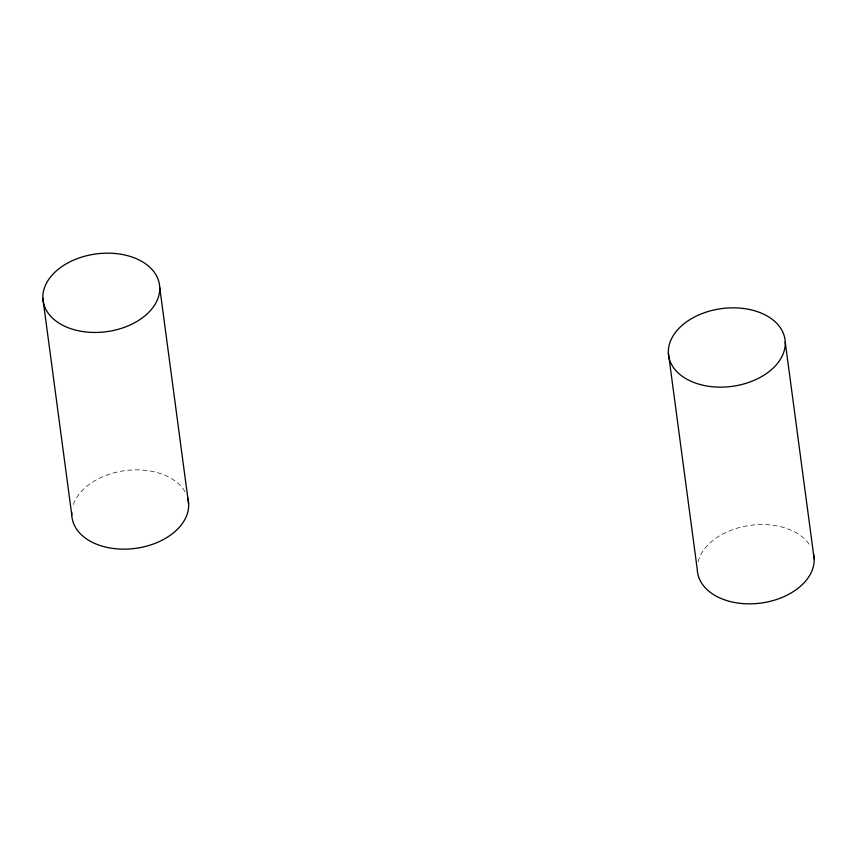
<?xml version="1.0" encoding="UTF-8"?>
<svg xmlns="http://www.w3.org/2000/svg" width="857" height="857" viewBox="0 0 857 857"><rect width="100%" height="100%" fill="white"/><g stroke="black" fill="none" stroke-linecap="round" stroke-linejoin="round"><path stroke-width="0.64" stroke-dasharray="4.29 3.21" d="M698.091 561.796A58.747 39.229 -7.6 0 1 750.496 525.309A58.747 39.229 -7.6 0 1 810.679 546.734M73.338 504.537A58.747 39.229 -7.6 0 1 126.89 470.397A58.747 39.229 -7.6 0 1 185.166 492.057"/><path stroke-width="1.29" d="M785.237 342.114A58.747 39.229 -7.6 0 1 698.991 384.204A58.747 39.229 -7.6 0 1 696.173 316.158A58.747 39.229 -7.6 0 1 785.237 342.114L814.15 558.807M668.364 352.87L697.277 569.573A58.747 39.229 -7.6 0 0 761.155 603.039A58.747 39.229 -7.6 0 0 813.443 553.729M159.723 287.427A58.747 39.229 -7.6 0 1 73.477 329.527A58.747 39.229 -7.6 0 1 70.66 261.481A58.747 39.229 -7.6 0 1 159.723 287.427L188.636 504.13M42.85 298.193L71.763 514.886M187.587 497.788A58.747 39.229 -7.6 0 1 134.699 548.48A58.747 39.229 -7.6 0 1 71.784 512.315"/></g></svg>
